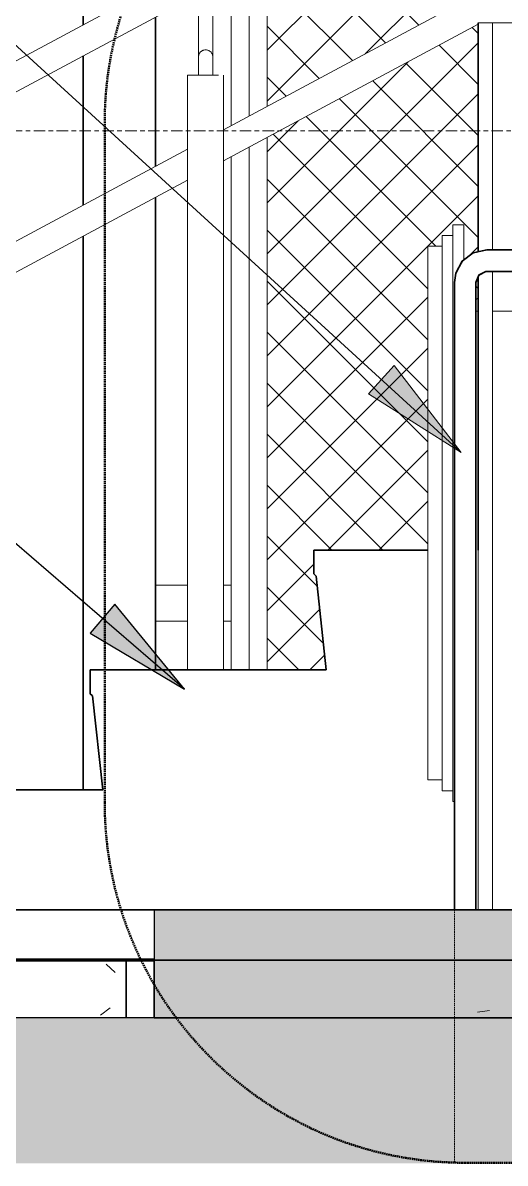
# Model space of a CAD drawing. Header units: millimetres. Extents: x 652554 to 1678317, y -308114 to 170803.
# Drawn here: x 745586 to 746255, y -100063 to -98481 of the extents above; entities that cross this region are included whole.
import ezdxf

# ---------------------------------------------------------------- set-up
doc = ezdxf.new("R2010")
doc.units = ezdxf.units.MM
for name, pattern in [('Centre', [31.749999999999996, 6.349999999999999, -4.7625, 15.875, -4.7625]), ('DPA_Hidden 50', [3, 2, -1]), ('DPA_Hidden 500', [1.4, 0.8, -0.6])]:
    doc.linetypes.add(name, pattern=pattern)
for name, color, linetype, lineweight in [('A-DETL', 1, 'Continuous', 70), ('A-DETL-GENF', 2, 'Continuous', 35), ('A-DETL-THIN', 1, 'Continuous', 25), ('A-FLOR-E', 2, 'Continuous', 35), ('A-FLOR-FNSH', 2, 'Continuous', 70), ('A-FLOR-HRAL', 1, 'Continuous', 25), ('A-FLOR-LEVL', 3, 'Continuous', 9), ('A-FLOR-PATT', 1, 'Continuous', 70), ('A-GENM', 1, 'Continuous', 9), ('A-GENM-HDLN', 2, 'DPA_Hidden 500', 9), ('A-GLAZ-CURT', 2, 'Continuous', 9), ('A-GLAZ-CWMG', 2, 'Continuous', 35), ('A-WALL-PATT', 1, 'Continuous', 35), ('C-PRKG', 2, 'Continuous', 35), ('C-PRKG-HDLN', 2, 'Continuous', 9), ('E-LITE-EQPM', 2, 'Continuous', 35), ('G-ANNO-TEXT', 3, 'Continuous', 9), ('S-FNDN', 2, 'Continuous', 35), ('S-STRS-E', 1, 'Continuous', 25), ('S-STRS-IDEN', 3, 'Continuous', 25), ('WALL-E', 2, 'Continuous', 35)]:
    doc.layers.add(name, color=color, linetype=linetype, lineweight=lineweight)
pattern_1 = [(49.99999999999999, (-623522.152, 0), (364.3679291599551, -31.87829433463961), [38.1, -419.1]), (355, (-623522.152, 0), (-70.48585119027365, 382.1133031955085), [30.48, -335.28]), (100.451, (-623491.788, -2.657), (293.8850033319185, 350.2333756405837), [32.38, -356.18]), (46.184, (-623522.152, 101.6), (542.1584806148381, -84.08582678674355), [57.15, -628.65]), (96.636, (-623476.973, 94.59299999999999), (474.8048986471381, 494.8554198568314), [48.57, -534.27]), (351.184, (-623522.152, 101.6), (474.8101998134891, 494.8500824593995), [45.72, -502.92]), (21, (-623471.3520000001, 76.2), (303.2284677223905, -204.530461821048), [38.1, -419.1]), (326, (-623471.3520000001, 76.2), (123.6038908877798, 368.3760440832192), [30.48, -335.28]), (71.45100000000001, (-623446.083, 59.15600000000001), (426.8341253887271, 163.8427355717685), [32.38, -356.18]), (37.50000000000001, (-623522.152, 0), (6.176645655275919, 169.1101515830707), [16.764, -314.452, 16.764, -323.596, -336.55]), (37.50000000000001, (-623522.152, 0), (6.176645655275919, 169.1101515830707), [-671.576, 16.764, -319.786]), (7.499999999999999, (-623522.152, 0), (133.63887623219, 200.3614940037067), [16.764, -177.292, 16.764, -306.832, -128.27]), (7.499999999999999, (-623522.152, 0), (133.63887623219, 200.3614940037067), [-517.6519999999999, 16.764, -111.506]), (327.5, (-623635.436, 0), (271.1818188053453, -11.45836264153357), [16.764, -110.236, 16.764, -379.476, -525.78]), (327.5, (-623635.436, 0), (271.1818188053453, -11.45836264153357), [-523.24, 16.764, -509.016]), (317.5, (-623686.236, 0), (296.2585102275035, 50.85284694862453), [16.764, -148.336, 16.764, -246.38, -373.38]), (317.5, (-623686.236, 0), (296.2585102275035, 50.85284694862453), [-428.244, 16.764, -356.616])]
pattern_2 = [(49.99999999999999, (755994.3944589953, -200931.018974553), (364.3679291599551, -31.87829433463961), [38.1, -419.1]), (355, (755994.3944589953, -200931.018974553), (-70.48585119027365, 382.1133031955085), [30.48, -335.28]), (100.451, (756024.7584589954, -200933.675974553), (293.8850033319185, 350.2333756405837), [32.38, -356.18]), (46.184, (755994.3944589953, -200829.418974553), (542.1584806148381, -84.08582678674355), [57.15, -628.65]), (96.63599999999998, (756039.5734589953, -200836.425974553), (474.8048986471381, 494.8554198568314), [48.56999999999998, -534.2699999999996]), (351.184, (755994.3944589953, -200829.418974553), (474.8101998134891, 494.8500824593995), [45.72, -502.92]), (21, (756045.1944589952, -200854.818974553), (303.2284677223905, -204.530461821048), [38.1, -419.1]), (326, (756045.1944589952, -200854.818974553), (123.6038908877798, 368.3760440832192), [30.48, -335.28]), (71.45100000000001, (756070.4634589953, -200871.862974553), (426.8341253887271, 163.8427355717685), [32.38, -356.18]), (37.50000000000001, (755994.3944589953, -200931.018974553), (6.176645655275919, 169.1101515830707), [16.764, -314.452, 16.764, -323.596, -336.55]), (37.50000000000001, (755994.3944589953, -200931.018974553), (6.176645655275919, 169.1101515830707), [-671.576, 16.764, -319.786]), (7.499999999999999, (755994.3944589953, -200931.018974553), (133.63887623219, 200.3614940037067), [16.764, -177.292, 16.764, -306.832, -128.27]), (7.499999999999999, (755994.3944589953, -200931.018974553), (133.63887623219, 200.3614940037067), [-517.6519999999999, 16.764, -111.506]), (327.5, (755881.1104589953, -200931.018974553), (271.1818188053453, -11.45836264153357), [16.764, -110.236, 16.764, -379.476, -525.78]), (327.5, (755881.1104589953, -200931.018974553), (271.1818188053453, -11.45836264153357), [-523.24, 16.764, -509.016]), (317.5, (755830.3104589953, -200931.018974553), (296.2585102275035, 50.85284694862453), [16.764, -148.336, 16.764, -246.38, -373.38]), (317.5, (755830.3104589953, -200931.018974553), (296.2585102275035, 50.85284694862453), [-428.244, 16.764, -356.616])]

# ---------------------------------------------------------------- blocks, each defined once
blk = doc.blocks.new('PPL-C-AECM-1-PP19-SE-M3-0001_rvt-1-2241-01 ENTRANCE 2 ENLARGED ELEVATION 1')
at = {"layer": 'S-FNDN', "lineweight": 9}
h = blk.add_hatch(dxfattribs=at)
h.set_pattern_fill('FP_1', color=256, style=0, pattern_type=2)
h.set_pattern_definition(pattern_1)
h.paths.add_polyline_path([(-633787.4229926284, 101070.0000000003), (-632987.4229926285, 101070.0000000003), (-632987.4229926285, 101150.0000000001), (-633787.4229926284, 101150.0000000001), (-633787.4229926284, 101099.6873994126)])
h = blk.add_hatch(dxfattribs=at)
h.set_pattern_fill('FP_1', color=256, style=0, pattern_type=2)
h.set_pattern_definition(pattern_1)
h.paths.add_polyline_path([(-633787.4229926284, 101070.0000000003), (-632987.4229926285, 101070.0000000003), (-632987.4229926285, 101150.0000000001), (-633787.4229926284, 101150.0000000001), (-633787.4229926284, 101099.6873994126)])
at = {"layer": 'A-FLOR-E', "color": 250}
blk.add_line((-634403.7031834896, 101150), (-633748.9057475963, 101150), dxfattribs=at)
at = {"layer": 'A-FLOR-FNSH', "color": 7, "lineweight": 25}
for p, q in [((-633748.905747596, 101150), (-633748.905747596, 101070.0000000002)), ((-629069.3499430191, 101150), (-633748.8542449035, 101150))]:
    blk.add_line(p, q, dxfattribs=at)
at = {"layer": 'S-FNDN', "color": 250}
for p, q in [((-632987.4229926285, 101150), (-633787.4229926284, 101150)), ((-633787.4229926284, 101150), (-633787.4229926284, 101070.0000000002))]:
    blk.add_line(p, q, dxfattribs=at)
at = {"layer": 'WALL-E', "color": 250}
for p, q in [((-632112.3943739423, 101220), (-633274.4229744499, 101220)), ((-633274.4229744499, 101220), (-632112.3943739423, 101220))]:
    blk.add_line(p, q, dxfattribs=at)
blk = doc.blocks.new('DPA_CP_Fence Type D - Fence Post Left w MRTA Logo-17962572-2241-01 ENTRANCE 2 ENLARGED ELEVATION 1')
at = {"layer": 'A-GLAZ-CURT'}
h = blk.add_hatch(dxfattribs=at)
h.set_pattern_fill('FP_5', color=256, style=0, pattern_type=2)
h.set_pattern_definition([(45, (-632882.08, 101220), (-35.35533905932738, 35.35533905932738), []), (135, (-632882.08, 101220), (-35.35533905932738, -35.35533905932737), [])])
h.paths.add_polyline_path([(-633592.2115676763, 101552.5000000003), (-633510.1505096079, 101552.5000000003), (-633524.8640090709, 101683.2425373136), (-633527.3714717574, 101685.7500000002), (-633527.3714717574, 101718.7500000002), (-633369.3714717574, 101718.7500000002), (-633369.3714717574, 102140.0000000003), (-633349.3714717574, 102140.4543713004), (-633349.3714717574, 102155.0000000003), (-633334.3714717574, 102155.0000000003), (-633334.3714717574, 102170.0000000003), (-633319.3714717575, 102170.0000000003), (-633318.9740743686, 102121.3959337343), (-633315.1475380773, 102124.7515058872), (-633309.7904146855, 102129.018298001), (-633303.1501623247, 102131.5397798091), (-633299.3714717574, 102132.5459848296), (-633299.3714717574, 102447.9045349719), (-633592.2115676763, 102290.857225467), (-633592.2115676763, 101562.2504980294)])
h.paths.add_polyline_path([(-633302.3943739422, 102049.9999999998), (-633299.3714717574, 102049.9999999998), (-633299.8280178452, 102096.1957316957), (-633302.3943739422, 102089.8609638728), (-633302.3943739422, 102082.6339839733)])
h.paths.add_polyline_path([(-633592.2115676763, 102333.9768840437), (-633299.3714717574, 102491.0241935486), (-633299.3714717574, 102549.9999999998), (-633189.401546946, 102549.9999999998), (-632668.9792603331, 102829.0974359655), (-632668.9792603331, 103035.9777773887), (-633592.2115676763, 102540.8572254669), (-633592.2115676763, 102371.7359206088)])
h.paths.add_polyline_path([(-632412.3714717575, 102549.9999999998), (-632171.9482629859, 102549.9999999998), (-632171.9482629859, 103052.5306912886), (-632412.3714717575, 102923.5940511006), (-632412.3714717575, 102603.0174699172)])
h.paths.add_polyline_path([(-632502.3738710105, 102549.9999999998), (-632502.3738710105, 102875.3266353724), (-632567.3792603333, 102840.464874163), (-632567.3792603333, 102549.9999999998), (-632558.7236594702, 102549.9999999998)])
h.paths.add_polyline_path([(-633108.9979730586, 102549.9999999998), (-632668.9792603331, 102549.9999999998), (-632668.9792603331, 102785.9777773888), (-633066.8954141175, 102572.5791949158)])
h.paths.add_polyline_path([(-633592.2115676763, 102583.9768840436), (-632668.9792603331, 103079.0974359654), (-632668.9792603331, 103170.1316524979), (-633517.0799151788, 103170.1316524979), (-633539.0218813537, 103166.567992814), (-633556.4332012065, 103158.8978068781), (-633568.8690471901, 103149.3786415249), (-633581.7540791106, 103133.1583218425), (-633589.8500762355, 103113.786463365), (-633592.2115676763, 103095.0000000003), (-633592.2115676763, 102603.0174699172)])
h.paths.add_polyline_path([(-632567.3792603333, 102883.5845327397), (-632502.3738710105, 102918.446293949), (-632502.3714717575, 103042.5000000001), (-632487.3738710104, 103042.5000000001), (-632487.3738710104, 103133.370990211), (-632567.3792603333, 103090.4648741629), (-632567.3792603333, 102892.1194065527)])
h.paths.add_polyline_path([(-632412.3714717575, 102966.7137096774), (-632172.0335504696, 103095.6046110133), (-632175.5119226697, 103116.9419661753), (-632183.1821086057, 103134.3532860281), (-632192.7012739589, 103146.7891320116), (-632208.9215936413, 103159.6741639321), (-632228.2934521189, 103167.770161057), (-632247.0799154835, 103170.1316524979), (-632419.7180469411, 103169.6541539254), (-632427.3714717575, 103165.5496962618), (-632427.3714717575, 103042.5000000001), (-632412.3714717575, 103042.5000000001), (-632412.3714717575, 103006.6100762826)])
h.paths.add_polyline_path([(-632447.3738710104, 103042.5000000001), (-632447.3714717575, 103042.5000000001), (-632447.3738710104, 103053.6978258775)])
h.paths.add_polyline_path([(-632567.3792603333, 103133.5845327396), (-632499.2312475507, 103170.1316524979), (-632567.3792603333, 103170.1316524979)])
for p, q in [((-633592.0799151787, 102334.0474880041), (-633592.0799151787, 102540.9278294271)), ((-633617.0799151787, 102320.6402299395), (-633617.0799151787, 102527.5205713625)), ((-633617.0799151787, 102527.5205713625), (-633617.0799151787, 102320.6402299395)), ((-633642.0799151787, 102514.1133132981), (-633642.0799151787, 102307.2329718751)), ((-633592.0799151787, 101552.5000000003), (-633592.0799151787, 102290.9278294273)), ((-633617.0799151787, 101552.5000000001), (-633617.0799151787, 102277.5205713626)), ((-633617.0799151787, 102277.5205713626), (-633617.0799151787, 101552.5000000001)), ((-633642.0799151787, 102264.1133132983), (-633642.0799151787, 101552.5000000003)), ((-633747.0799151788, 101670.0000000002), (-633702.3738710104, 101670.0000000002)), ((-633702.3738710104, 101670.0000000002), (-633747.0799151788, 101670.0000000002)), ((-633652.3714717573, 101670.0000000002), (-633642.0799151787, 101670.0000000002)), ((-633642.0009236801, 101670.0000000002), (-633652.3714717573, 101670.0000000002)), ((-633617.0799151787, 101670.0000000002), (-633617.0799151787, 101620.0000000002)), ((-633617.0799151787, 101620.0000000002), (-633617.0799151787, 101670.0000000002)), ((-633702.3714717574, 101620.0000000002), (-633747.0799151788, 101620.0000000002)), ((-633747.0799151788, 101620.0000000002), (-633702.3714717574, 101620.0000000002)), ((-633642.0799151787, 101620.0000000002), (-633652.3738710103, 101620.0000000002)), ((-633652.3738710103, 101620.0000000002), (-633642.0009236801, 101620.0000000002)), ((-633503.1889357164, 101220.0000000003), (-633274.42297445, 101220.0000000003))]:
    blk.add_line(p, q, dxfattribs=at)
blk = doc.blocks.new('Rectangular Mullion - Mullion_Beam 300x400-17962571-2241-01 ENTRANCE 2 ENLARGED ELEVATION 1')
at = {"layer": 'A-GLAZ-CWMG'}
blk.add_line((-633503.1889357163, 101220.0000000002), (-633274.4229744499, 101220.0000000002), dxfattribs=at)
blk = doc.blocks.new('Rectangular Mullion - Mullion_H-Beam-17948301-2241-01 ENTRANCE 2 ENLARGED ELEVATION 1')
at = {"layer": 'A-GLAZ-CWMG'}
for p, q in [((-633847.0799151788, 103220.0000000002), (-633847.0799151788, 102447.293455746)), ((-633847.0799151788, 103220.0000000002), (-633847.0799151788, 102447.293455746)), ((-633847.0799151788, 103220.0000000002), (-633847.0799151788, 102447.293455746)), ((-633847.0799151788, 103220.0000000002), (-633847.0799151788, 102447.293455746)), ((-633747.0799151787, 102250.922488004), (-633747.0799151787, 102457.8028294273)), ((-633747.0799151787, 102457.8028294273), (-633747.0799151787, 102250.922488004)), ((-633747.0799151787, 102457.8028294273), (-633747.0799151787, 102250.922488004)), ((-633747.0799151787, 102457.8028294273), (-633747.0799151787, 102250.922488004)), ((-633847.0799151788, 102404.1737971691), (-633847.0799151788, 102197.293455746)), ((-633847.0799151788, 102404.1737971691), (-633847.0799151788, 102197.293455746)), ((-633847.0799151788, 102404.1737971691), (-633847.0799151788, 102197.293455746)), ((-633847.0799151788, 102404.1737971691), (-633847.0799151788, 102197.293455746)), ((-633747.0799151787, 101670.0000000002), (-633747.0799151787, 102207.8028294272)), ((-633747.0799151787, 102207.8028294272), (-633747.0799151787, 101670.0000000002)), ((-633747.0799151787, 102207.8028294272), (-633747.0799151787, 101552.5000000001)), ((-633747.0799151787, 102207.8028294272), (-633747.0799151787, 101552.5000000001)), ((-633847.0799151788, 102154.1737971691), (-633847.0799151788, 101386.2500000002)), ((-633847.0799151788, 102154.1737971691), (-633847.0799151788, 101386.2500000002)), ((-633847.0799151788, 102154.1737971691), (-633847.0799151788, 101386.2500000002)), ((-633847.0799151788, 102154.1737971691), (-633847.0799151788, 101386.2500000002)), ((-633747.0799151787, 101552.5000000001), (-633747.0799151787, 101620.0000000002)), ((-633747.0799151787, 101620.0000000002), (-633747.0799151787, 101552.5000000001))]:
    blk.add_line(p, q, dxfattribs=at)
blk = doc.blocks.new('Railing - RL8A_Baluster Post _Mid_-V18-2241-01 ENTRANCE 2 ENLARGED ELEVATION 1')
at = {"layer": 'A-FLOR-HRAL', "lineweight": 9}
for p, q in [((-633687.3738710104, 102422.5000000004), (-633687.3738710104, 102490.5017297017)), ((-633667.3738710103, 102501.2275361534), (-633667.3738710103, 102422.5000000004)), ((-633687.3738710104, 102377.5000000002), (-633687.3738710104, 102402.5000000004)), ((-633667.3738710103, 102402.5000000004), (-633667.3738710103, 102377.5000000002)), ((-633702.3738710104, 101552.5000000003), (-633702.3738710104, 102377.5000000002)), ((-633677.3738710103, 102377.5000000001), (-633702.3738710104, 102377.5000000001)), ((-633702.291777576, 102377.5000000001), (-633677.3738710103, 102377.5000000001)), ((-633687.0331292732, 102377.5000000001), (-633667.7146127474, 102377.5000000001)), ((-633667.7146127474, 102377.5000000001), (-633687.0331292732, 102377.5000000001)), ((-633677.3738710103, 102377.5000000001), (-633659.7555261096, 102377.5000000001)), ((-633659.6962014807, 102377.5000000001), (-633677.3738710103, 102377.5000000001)), ((-633652.3738710103, 102377.5000000002), (-633652.3738710103, 101552.5000000003)), ((-633677.3738710103, 101552.5000000001), (-633677.3738710103, 101552.5000000001)), ((-633677.3738710103, 101552.5000000001), (-633659.7555261096, 101552.5000000001)), ((-633659.7555261096, 101552.5000000001), (-633677.3738710103, 101552.5000000001)), ((-633659.6962014807, 101552.5000000001), (-633659.6962014807, 101552.5000000001))]:
    blk.add_line(p, q, dxfattribs=at)
at = {"layer": 'A-FLOR-HRAL', "lineweight": 9, "flags": 128}
for points in [[(-633687.3738710104, 102422.5000000004), (-633687.3738710104, 102410.5095847015), (-633687.3738710104, 102403.3067215572), (-633687.3738710104, 102402.5000000004)], [(-633667.3738710103, 102402.5000000004), (-633667.3738710103, 102406.4928159582), (-633667.3738710103, 102416.8770059043), (-633667.3738710103, 102422.5000000004)]]:
    blk.add_lwpolyline(points, dxfattribs=at)
at = {"layer": 'A-FLOR-HRAL', "lineweight": 9}
blk.add_open_spline([(-633667.3738710103, 102402.5000000002), (-633667.3738710103, 102403.3726646262), (-633667.5463249262, 102404.6815435808), (-633668.1086730286, 102406.337777177), (-633668.5921538754, 102407.318208909), (-633669.0532393358, 102408.0596685292), (-633669.5618092078, 102408.7693985593), (-633670.1384294915, 102409.4269074521), (-633670.7757056832, 102410.0237657553), (-633671.4506392835, 102410.5776826164), (-633672.359568835, 102411.1850287233), (-633673.5360973487, 102411.7651959404), (-633675.1923167376, 102412.3275473095), (-633677.3738710079, 102412.6149684595), (-633679.5554252899, 102412.3275473133), (-633681.2116446606, 102411.7651959336), (-633682.3881732291, 102411.1850287494), (-633683.297102609, 102410.5776825394), (-633683.9720365591, 102410.0237658887), (-633684.6093113262, 102409.4269067288), (-633685.3300976008, 102408.6050271788), (-633685.9374179373, 102407.6960831863), (-633686.349003337, 102406.9260448296), (-633686.7093494459, 102406.1307430555), (-633687.2014268887, 102404.6815472723), (-633687.3738710104, 102403.3726646262), (-633687.3738710104, 102402.5000000002)], degree=3, knots=[0, 0, 0, 0, 0.08333333333333333, 0.125, 0.1666666666666667, 0.1875, 0.2083333333333333, 0.25, 0.2708333333333333, 0.2916666666666666, 0.3333333333333333, 0.375, 0.4166666666666667, 0.5, 0.5833333333333333, 0.625, 0.6666666666666666, 0.7083333333333333, 0.7291666666666666, 0.75, 0.7916666666666667, 0.8333333333333334, 0.8541666666666667, 0.875, 0.9166666666666666, 1, 1, 1, 1], dxfattribs=at)
blk = doc.blocks.new('Railing - Railing-6854709-2241-01 ENTRANCE 2 ENLARGED ELEVATION 1')
at = {"layer": 'A-FLOR-HRAL', "lineweight": 9}
for p, q in [((-633299.3714717575, 102491.0241935486), (-633652.4521688847, 102301.6704325893)), ((-633652.3738710105, 102258.5927644048), (-633299.3714717575, 102447.9045349719)), ((-633702.3738710104, 102274.8979068526), (-634160.4638162539, 102029.228702347)), ((-634160.4614676065, 101986.1103033272), (-633702.3738710104, 102231.7782482758))]:
    blk.add_line(p, q, dxfattribs=at)
blk.add_blockref('Railing - RL8A_Baluster Post _Mid_-V18-2241-01 ENTRANCE 2 ENLARGED ELEVATION 1', (0, 0))
blk = doc.blocks.new('Railing - RL8A_Baluster Post _Mid_-V21-2241-01 ENTRANCE 2 ENLARGED ELEVATION 1')
at = {"layer": 'A-FLOR-HRAL', "lineweight": 9}
for p, q in [((-633687.3714717574, 102489.8238898107), (-633687.3714717574, 102422.5000000004)), ((-633667.3714717573, 102422.5000000004), (-633667.3714717573, 102500.5496962623)), ((-633687.3714717574, 102402.5000000004), (-633687.3714717574, 102377.5000000002)), ((-633667.3714717573, 102377.5000000002), (-633667.3714717573, 102402.5000000004)), ((-633677.3714717574, 102377.5000000001), (-633702.2908642119, 102377.5000000001)), ((-633702.2908642119, 102377.5000000001), (-633677.3714717574, 102377.5000000001)), ((-633687.0307300203, 102377.5000000001), (-633667.7122134945, 102377.5000000001)), ((-633667.7122134945, 102377.5000000001), (-633687.0307300203, 102377.5000000001)), ((-633677.3714717574, 102377.5000000001), (-633659.7552787049, 102377.5000000001)), ((-633659.7552787049, 102377.5000000001), (-633677.3714717574, 102377.5000000001)), ((-633659.6938022277, 102377.5000000001), (-633659.6938022277, 102377.5000000001)), ((-633677.3714717574, 101552.5000000001), (-633677.3714717574, 101552.5000000001)), ((-633677.3714717574, 101552.5000000001), (-633659.7552787049, 101552.5000000001)), ((-633659.7552787049, 101552.5000000001), (-633677.3714717574, 101552.5000000001)), ((-633659.6938022277, 101552.5000000001), (-633659.6938022277, 101552.5000000001))]:
    blk.add_line(p, q, dxfattribs=at)
at = {"layer": 'A-FLOR-HRAL', "lineweight": 9, "flags": 128}
for points in [[(-633687.3714717574, 102422.5000000004), (-633687.3714717574, 102410.5095847015), (-633687.3714717574, 102403.3067215572), (-633687.3714717574, 102402.5000000004)], [(-633667.3714717573, 102402.5000000004), (-633667.3714717573, 102406.4928159582), (-633667.3714717573, 102416.8770059043), (-633667.3714717573, 102422.5000000004)]]:
    blk.add_lwpolyline(points, dxfattribs=at)
blk = doc.blocks.new('Railing - Railing-6854713-2241-01 ENTRANCE 2 ENLARGED ELEVATION 1')
blk.add_blockref('Railing - RL8A_Baluster Post _Mid_-V21-2241-01 ENTRANCE 2 ENLARGED ELEVATION 1', (0, 0))
blk = doc.blocks.new('Top Rail Type - Top Rail_Internal_-6854721-2241-01 ENTRANCE 2 ENLARGED ELEVATION 1')
at = {"layer": 'A-FLOR-HRAL', "lineweight": 9}
for p, q in [((-633677.3738710105, 102538.305164917), (-634160.4774332884, 102279.2213996633)), ((-634160.4750846408, 102236.1030006434), (-633659.4144703249, 102504.8169591273))]:
    blk.add_line(p, q, dxfattribs=at)
blk = doc.blocks.new('DPA_GM-Manhole Cover Type 2 - 900x900-10563838-2241-01 ENTRANCE 2 ENLARGED ELEVATION 1')
at = {"layer": 'A-GENM'}
for p, q in [((-633503.1889357168, 101220), (-633274.42297445, 101220)), ((-633274.42297445, 101220), (-633503.1889357168, 101220)), ((-633503.1889357168, 101220), (-633274.42297445, 101220)), ((-633503.1889357168, 101220), (-633274.42297445, 101220)), ((-633503.1889357168, 101220), (-633274.42297445, 101220)), ((-633274.42297445, 101220), (-633503.1889357168, 101220)), ((-633503.1889357168, 101220), (-633274.42297445, 101220)), ((-633274.42297445, 101220), (-633503.1889357168, 101220)), ((-633503.1889357168, 101220), (-633274.42297445, 101220)), ((-633274.42297445, 101220), (-633503.1889357168, 101220))]:
    blk.add_line(p, q, dxfattribs=at)
at = {"layer": 'A-GENM-HDLN'}
for p, q in [((-633503.1889357168, 101220), (-633274.42297445, 101220)), ((-633274.42297445, 101220), (-633503.1889357168, 101220)), ((-633503.1889357168, 101220), (-633274.42297445, 101220)), ((-633274.42297445, 101220), (-633503.1889357168, 101220))]:
    blk.add_line(p, q, dxfattribs=at)
blk = doc.blocks.new('DPA_U BICYCLE PARKING - DPA_U BICYCLE PARKING_650mm-10731399-2241-01 ENTRANCE 2 ENLARGED ELEVATION 1')
at = {"layer": 'C-PRKG'}
for p, q in [((-633287.3943739424, 102135.0000000003), (-633293.2179078128, 102133.7325502979)), ((-632747.3943739424, 102135.0000000003), (-633287.3943739424, 102135.0000000003)), ((-633298.129197493, 102100.29704683), (-633294.146746537, 102102.2565606095)), ((-633287.3943739423, 102105.0000000003), (-632747.3943739424, 102105.0000000003)), ((-633332.3943739424, 102090.0000000003), (-633332.3943739424, 101220.0000000003)), ((-633302.3943739424, 101220.0000000003), (-633302.3943739424, 102089.8609638728)), ((-633321.2766596188, 101220.0000000002), (-633331.8832613367, 101220.0000000002)), ((-633331.8832613367, 101220.0000000002), (-633321.2766596188, 101220.0000000002)), ((-633302.905486548, 101220.0000000002), (-633320.9873195561, 101220.0000000002)), ((-633320.9873195561, 101220.0000000002), (-633302.905486548, 101220.0000000002))]:
    blk.add_line(p, q, dxfattribs=at)
at = {"layer": 'C-PRKG', "flags": 128}
for points in [[(-633301.864475821, 102131.850687791), (-633306.0963368593, 102130.9296540797), (-633306.8942418586, 102130.3319716712)], [(-633319.2971140278, 102121.041418891), (-633321.4150349555, 102119.4549592473), (-633322.6647531916, 102117.1635144791)], [(-633328.88662667, 102105.7552793938), (-633330.5792504394, 102102.6517367164), (-633332.3943739424, 102090.0000000003)]]:
    blk.add_lwpolyline(points, dxfattribs=at)
at = {"layer": 'C-PRKG-HDLN'}
for p, q in [((-632117.3943739423, 101220.0000000002), (-633917.3943739423, 101220.0000000002)), ((-633917.3943739423, 101220.0000000002), (-632117.3943739423, 101220.0000000002))]:
    blk.add_line(p, q, dxfattribs=at)
blk = doc.blocks.new('DPA_U BICYCLE PARKING - DPA_U BICYCLE PARKING_650mm-V37-2241-01 ENTRANCE 2 ENLARGED ELEVATION 1')
at = {"layer": 'C-PRKG'}
for p, q in [((-632747.3943739422, 102135.0000000003), (-633287.3943739423, 102135.0000000003)), ((-633287.3943739423, 102105.0000000003), (-632747.3943739422, 102105.0000000003)), ((-633332.3943739422, 102090.0000000003), (-633332.3943739422, 101220.0000000003)), ((-633302.3943739422, 101220.0000000003), (-633302.3943739422, 102090.0000000003)), ((-633321.2766596187, 101220.0000000002), (-633331.8832613366, 101220.0000000002)), ((-633331.8832613366, 101220.0000000002), (-633321.2766596187, 101220.0000000002)), ((-633302.9054865477, 101220.0000000002), (-633320.9873195563, 101220.0000000002)), ((-633320.9873195563, 101220.0000000002), (-633302.9054865477, 101220.0000000002))]:
    blk.add_line(p, q, dxfattribs=at)
at = {"layer": 'C-PRKG', "flags": 128}
for points in [[(-633287.3943739423, 102135.0000000003), (-633306.096336859, 102130.9296540797), (-633321.4150349551, 102119.4549592473), (-633330.5792504393, 102102.6517367164), (-633332.3943739422, 102090.0000000003)], [(-633302.3943739422, 102090.0000000003), (-633298.4475066157, 102100.1404269195), (-633288.6839395285, 102104.9444645474), (-633287.3943739423, 102105.0000000003)]]:
    blk.add_lwpolyline(points, dxfattribs=at)
at = {"layer": 'C-PRKG-HDLN'}
for p, q in [((-632117.3943739422, 101220.0000000002), (-633917.3943739422, 101220.0000000002)), ((-633917.3943739422, 101220.0000000002), (-632117.3943739422, 101220.0000000002))]:
    blk.add_line(p, q, dxfattribs=at)
blk = doc.blocks.new('DPA_CP_Entrance Facade Base Panel - Facade Base Panel-12981476-2241-01 ENTRANCE 2 ENLARGED ELEVATION 1')
at = {"layer": 'A-GLAZ-CURT'}
for p, q in [((-632866.8714902407, 102449.9999999997), (-633279.3714717575, 102449.9999999997)), ((-633279.3714717575, 102449.9999999997), (-632866.8714902407, 102449.9999999997)), ((-633274.4229744499, 101220.0000000002), (-633279.3714717575, 101220.0000000002)), ((-633279.3714717575, 101220.0000000002), (-633274.4229744499, 101220.0000000002)), ((-633274.4229744499, 101220.0000000002), (-633279.3714717575, 101220.0000000002)), ((-633279.3714717575, 101220.0000000002), (-633274.4229744499, 101220.0000000002))]:
    blk.add_line(p, q, dxfattribs=at)
blk = doc.blocks.new('DPA_CP_Entrance Facade Base Panel - Facade Base Panel-12124527-2241-01 ENTRANCE 2 ENLARGED ELEVATION 1')
at = {"layer": 'A-GLAZ-CURT'}
for p, q in [((-633299.3714717574, 102132.5459848296), (-633299.3714717574, 102447.9045349716)), ((-633299.3714717574, 102447.9045349716), (-633299.3714717574, 102132.5459848296)), ((-633295.4641384719, 102449.9999999997), (-633279.3714717573, 102449.9999999997)), ((-633279.3714717573, 102449.9999999997), (-633295.4641384719, 102449.9999999997)), ((-633334.3714717573, 102140.4543713003), (-633334.3714717573, 102170.0000000002)), ((-633319.3714717573, 102170.0000000002), (-633334.3714717573, 102170.0000000002)), ((-633334.3714717573, 102170.0000000002), (-633334.3714717573, 102140.4543713003)), ((-633334.3714717573, 102170.0000000002), (-633319.3714717573, 102170.0000000002)), ((-633319.3714717573, 102170.0000000002), (-633319.3714717573, 102120.9598161584)), ((-633319.3714717573, 102120.9598161584), (-633319.3714717573, 102170.0000000002)), ((-633369.3714717574, 102140.0000000002), (-633369.3714717574, 101718.7500000001)), ((-633369.3714717574, 101718.7500000001), (-633369.3714717574, 102140.0000000002)), ((-633349.3714717573, 102140.0000000002), (-633369.3714717574, 102140.0000000002)), ((-633369.3714717574, 102140.0000000002), (-633349.3714717573, 102140.0000000002)), ((-633349.3714717573, 102140.4543713003), (-633349.3714717573, 102155.0000000002)), ((-633334.3714717573, 102155.0000000002), (-633349.3714717573, 102155.0000000002)), ((-633349.3714717573, 102155.0000000002), (-633349.3714717573, 102140.4543713003)), ((-633349.3714717573, 102155.0000000002), (-633334.3714717573, 102155.0000000002)), ((-633334.3714717573, 102155.0000000002), (-633334.3714717573, 102140.4543713003)), ((-633334.3714717573, 102140.4543713003), (-633334.3714717573, 102155.0000000002)), ((-633319.3714717573, 102120.9598161584), (-633319.3714717573, 102140.0000000002)), ((-633319.3714717573, 102140.0000000002), (-633319.3714717573, 102120.9598161584)), ((-633319.3714717573, 102140.0000000002), (-633319.3714717573, 102120.9598161584)), ((-633319.3714717573, 102120.9598161584), (-633319.3714717573, 102140.0000000002)), ((-633299.3714717574, 101718.7500000001), (-633299.3714717574, 102097.0879437722)), ((-633299.3714717574, 102097.0879437722), (-633299.3714717574, 101718.7500000001)), ((-633302.3943739422, 102049.9999999997), (-633299.3714717574, 102049.9999999997)), ((-633299.3714717574, 102049.9999999997), (-633302.3943739422, 102049.9999999997)), ((-633299.3714717574, 102049.9999999997), (-633299.3714717574, 101718.7500000001)), ((-633299.3714717574, 102049.9999999997), (-633299.3714717574, 101718.7500000001)), ((-633319.3714717573, 101220.0000000002), (-633299.3714717574, 101220.0000000002)), ((-633299.3714717574, 101220.0000000002), (-633319.3714717573, 101220.0000000002)), ((-633299.3714717574, 101220.0000000002), (-633279.3714717573, 101220.0000000002)), ((-633279.3714717573, 101220.0000000002), (-633299.3714717574, 101220.0000000002))]:
    blk.add_line(p, q, dxfattribs=at)
blk = doc.blocks.new('DPA_CP_Entrance Facade Base Panel - Facade Base Panel-V147-2241-01 ENTRANCE 2 ENLARGED ELEVATION 1')
at = {"layer": 'A-GLAZ-CURT'}
for p, q in [((-633299.3714717574, 102449.9999999997), (-633279.3714717573, 102449.9999999997)), ((-633279.3714717573, 102449.9999999997), (-633299.3714717574, 102449.9999999997)), ((-633299.3714717574, 102132.5459848296), (-633299.3714717574, 102449.9999999997)), ((-633299.3714717574, 102449.9999999997), (-633299.3714717574, 102132.5459848296)), ((-633279.3714717573, 102449.9999999997), (-633279.3714717573, 102135.0000000002)), ((-633279.3714717573, 102449.9999999997), (-633279.3714717573, 102135.0000000002)), ((-633334.3714717573, 102140.4543713003), (-633334.3714717573, 102170.0000000002)), ((-633319.3714717573, 102170.0000000002), (-633334.3714717573, 102170.0000000002)), ((-633334.3714717573, 102170.0000000002), (-633334.3714717573, 101370.0000000002)), ((-633334.3714717573, 102170.0000000002), (-633319.3714717573, 102170.0000000002)), ((-633319.3714717573, 102170.0000000002), (-633319.3714717573, 102120.9598161584)), ((-633319.3714717573, 102120.9598161584), (-633319.3714717573, 102170.0000000002)), ((-633369.3714717574, 102140.0000000002), (-633369.3714717574, 101400.0000000002)), ((-633369.3714717574, 101400.0000000002), (-633369.3714717574, 102140.0000000002)), ((-633349.3714717573, 102140.0000000002), (-633369.3714717574, 102140.0000000002)), ((-633369.3714717574, 102140.0000000002), (-633349.3714717573, 102140.0000000002)), ((-633349.3714717573, 102140.4543713003), (-633349.3714717573, 102155.0000000002)), ((-633334.3714717573, 102155.0000000002), (-633349.3714717573, 102155.0000000002)), ((-633349.3714717573, 102155.0000000002), (-633349.3714717573, 101385.0000000002)), ((-633349.3714717573, 102155.0000000002), (-633334.3714717573, 102155.0000000002)), ((-633349.3714717573, 101400.0000000002), (-633349.3714717573, 102140.0000000002)), ((-633334.3714717573, 102155.0000000002), (-633334.3714717573, 102140.4543713003)), ((-633334.3714717573, 101385.0000000002), (-633334.3714717573, 102155.0000000002)), ((-633319.3714717573, 102120.9598161584), (-633319.3714717573, 102140.0000000002)), ((-633319.3714717573, 102140.0000000002), (-633319.3714717573, 102120.9598161584)), ((-633319.3714717573, 102140.0000000002), (-633319.3714717573, 102120.9598161584)), ((-633319.3714717573, 102120.9598161584), (-633319.3714717573, 102140.0000000002)), ((-633299.3714717574, 101220.0000000002), (-633299.3714717574, 102097.0879437722)), ((-633299.3714717574, 102097.0879437722), (-633299.3714717574, 101220.0000000002)), ((-633279.3714717573, 102105.0075937158), (-633279.3714717573, 101220.0000000002)), ((-633279.3714717573, 102105.0075937158), (-633279.3714717573, 101220.0000000002)), ((-633302.3943739422, 102049.9999999997), (-633299.3714717574, 102049.9999999997)), ((-633299.3714717574, 102049.9999999997), (-633302.3943739422, 102049.9999999997)), ((-633299.3714717574, 102049.9999999997), (-633299.3714717574, 101220.0000000002)), ((-633299.3714717574, 102049.9999999997), (-633299.3714717574, 101220.0000000002)), ((-633369.3714717574, 101400.0000000002), (-633349.3714717573, 101400.0000000002)), ((-633369.3714717574, 101400.0000000002), (-633349.3714717573, 101400.0000000002)), ((-633349.3714717573, 101385.0000000002), (-633349.3714717573, 101400.0000000002)), ((-633334.3714717573, 101370.0000000002), (-633334.3714717573, 101400.0000000002)), ((-633334.3714717573, 101400.0000000002), (-633334.3714717573, 101385.0000000002)), ((-633334.3714717573, 101385.0000000002), (-633349.3714717573, 101385.0000000002)), ((-633334.3714717573, 101385.0000000002), (-633349.3714717573, 101385.0000000002)), ((-633332.3943739423, 101370.0000000002), (-633334.3714717573, 101370.0000000002)), ((-633332.3943739423, 101370.0000000002), (-633334.3714717573, 101370.0000000002)), ((-633319.3714717573, 101220.0000000002), (-633299.3714717574, 101220.0000000002)), ((-633299.3714717574, 101220.0000000002), (-633319.3714717573, 101220.0000000002)), ((-633299.3714717574, 101220.0000000002), (-633279.3714717573, 101220.0000000002)), ((-633279.3714717573, 101220.0000000002), (-633299.3714717574, 101220.0000000002))]:
    blk.add_line(p, q, dxfattribs=at)
blk = doc.blocks.new('DPA_CP_Entrance Facade Base Panel - Facade Base Panel-V148-2241-01 ENTRANCE 2 ENLARGED ELEVATION 1')
at = {"layer": 'A-GLAZ-CURT'}
for p, q in [((-633279.3714716049, 102449.9999999997), (-632668.979260333, 102449.9999999997)), ((-632668.979260333, 102449.9999999997), (-633279.3714716049, 102449.9999999997)), ((-633279.3714716049, 102135.0000000002), (-633279.3714716049, 102449.9999999997)), ((-633279.3714716049, 102449.9999999997), (-633279.3714716049, 102135.0000000002)), ((-633279.3714716049, 101220.0000000002), (-633279.3714716049, 102105.007593716)), ((-633279.3714716049, 102105.007593716), (-633279.3714716049, 101220.0000000002)), ((-633279.3714716049, 102049.9999999997), (-633229.371471605, 102049.9999999997)), ((-633229.371471605, 102049.9999999997), (-633279.3714716049, 102049.9999999997)), ((-633279.3714716049, 101220.0000000002), (-633279.3714716049, 102049.9999999997)), ((-633279.3714716049, 102049.9999999997), (-633279.3714716049, 101220.0000000002)), ((-633279.3714716049, 101220.0000000002), (-632379.371471605, 101220.0000000002)), ((-632379.371471605, 101220.0000000002), (-633279.3714716049, 101220.0000000002)), ((-633279.3714716049, 101220.0000000002), (-632379.371471605, 101220.0000000002)), ((-632379.371471605, 101220.0000000002), (-633279.3714716049, 101220.0000000002))]:
    blk.add_line(p, q, dxfattribs=at)
blk = doc.blocks.new('ACM_L14 - LED Street Light Luminaire with Wide Light - PRA4-CB-8-V154-2241-01 ENTRANCE 2 ENLARGED ELEVATION 1')
at = {"layer": 'E-LITE-EQPM'}
for p, q in [((-634511.2251847591, 101220), (-633911.2251847591, 101220)), ((-633911.2251847589, 101220), (-634511.2251847589, 101220))]:
    blk.add_line(p, q, dxfattribs=at)
blk = doc.blocks.new('DPA_AN_Callout - DPA_AN_Callout-15545203-2241-01 ENTRANCE 2 ENLARGED ELEVATION 1')
at = {"layer": 'A-DETL-GENF', "linetype": 'DPA_Hidden 50', "lineweight": 50}
for p, q in [((-633817.3714899359, 101368.9729810179), (-633817.3714899359, 102310.8314137424)), ((-632778.4852727898, 100868.9729810179), (-633317.3714899359, 100868.9729810179))]:
    blk.add_line(p, q, dxfattribs=at)
for centre, radius, start, end in [((-633317.3714899359, 102310.8314137424), 500.0000000000073, 90.00000000000084, 180.0000000000008), ((-633317.3714899359, 101368.9729810179), 500, 180, 269.9999999999996)]:
    blk.add_arc(centre, radius, start, end, dxfattribs=at)

msp = doc.modelspace()

# ---------------------------------------------------------------- hatches: boundary and pattern name
at = {"layer": 'A-DETL-GENF', "lineweight": 9}
h = msp.add_hatch(dxfattribs=at)
h.set_pattern_fill('FP_9', color=9, style=0, pattern_type=2)
h.set_pattern_definition([(45, (755994.3944589953, -200931.018974553), (0, 224.5064030267289), [158.75, -158.75]), (45, (755952.2994589953, -200888.924974553), (0, 224.5064030267289), [158.75, -158.75]), (45, (755910.2054589953, -200846.830974553), (0, 224.5064030267289), [158.75, -158.75]), (135, (755910.2054589953, -200818.763974553), (-224.5064030267288, 1.4210854715202e-14), [158.75, -158.75]), (135, (755952.2994589953, -200776.669974553), (-224.5064030267288, 1.4210854715202e-14), [158.75, -158.75]), (135, (755994.3944589953, -200734.574974553), (-224.5064030267288, 1.4210854715202e-14), [158.75, -158.75])])
h.paths.add_polyline_path([(738827.0747251676, -100062.6131244488), (760509.0695901209, -100062.6131244488), (760509.0695901209, -99861.01897455269), (738827.0747251676, -99861.01897455269)])
at = {"layer": 'A-FLOR-PATT', "lineweight": 9}
h = msp.add_hatch(dxfattribs=at)
h.set_pattern_fill('FP_1', color=256, style=0, pattern_type=2)
h.set_pattern_definition(pattern_2)
h.paths.add_polyline_path([(749159.9004029968, -99861.01897455288), (750447.196515976, -99861.01897455288), (750447.196515976, -99711.01897455286), (745767.6922140918, -99711.01897455286), (745767.6922140918, -99861.01897455288), (748990.5098181143, -99861.01897455288)])
h.paths.add_polyline_path([(754072.2273645878, -99861.01897455288), (754219.174987238, -99861.01897455288), (754219.174987238, -99711.01897455286), (751295.7246534, -99711.01897455286), (751295.7246534, -99861.01897455288), (753733.446194823, -99861.01897455288)])
h = msp.add_hatch(dxfattribs=at)
h.set_pattern_fill('FP_1', color=256, style=0, pattern_type=2)
h.set_pattern_definition(pattern_2)
h.paths.add_polyline_path([(744247.5734414059, -99861.01897455269), (745767.6922140917, -99861.01897455269), (745767.6922140917, -99781.01897455288), (738827.0747251676, -99781.01897455288), (738827.0747251676, -99861.01897455269), (741537.3240832867, -99861.01897455269)])
at = {"layer": 'A-WALL-PATT', "lineweight": 9}
h = msp.add_hatch(dxfattribs=at)
h.set_pattern_fill('FP_7', color=256, style=0, pattern_type=2)
h.set_pattern_definition([(90, (745369.1754589953, -99711.018974553), (-1500, 9.184850993605149e-14), [])])
h.paths.add_polyline_path([(746026.1745826716, -99711.01897455267), (746184.152085053, -99711.01897455267), (746184.152085053, -99561.01897455266), (746182.1749872379, -99561.01897455266), (746182.1749872379, -99546.01897455267), (746167.1749872379, -99546.01897455267), (746167.1749872379, -99531.01897455266), (746147.1749872378, -99531.01897455266), (746147.1749872378, -99212.26897455279), (745989.1749872378, -99212.26897455279), (745989.1749872378, -99245.26897455278), (745992.2965037642, -99248.3904910792), (746006.3959493875, -99378.51897455273), (745679.1749872377, -99378.51897455273), (745679.1749872377, -99411.51897455276), (745682.296503764, -99414.64049107906), (745696.3959493873, -99544.76897455272), (745369.1749872377, -99544.76897455272), (745369.1749872377, -99577.76897455264), (745372.296503764, -99580.89049107893), (745375.5609306068, -99611.01897455279), (745452.9587742361, -99611.01897455279), (745452.9587742361, -99711.01897455267), (745941.4792902304, -99711.01897455267)])
at = {"layer": 'G-ANNO-TEXT'}
msp.add_hatch(color=7, dxfattribs=at).paths.add_polyline_path([(746193.7102966518, -99077.0586919014), (746100.8230319379, -98956.34620004632), (746065.1387156697, -98995.39536965905)])
at = {"layer": 'S-STRS-IDEN'}
msp.add_hatch(color=256, dxfattribs=at).paths.add_polyline_path([(745809.7195373449, -99405.27199584096), (745713.4412337249, -99287.2464143429), (745678.8803995914, -99327.29334704648)])

# ---------------------------------------------------------------- linework, layer by layer
at = {"layer": 'A-DETL', "color": 9, "linetype": 'DPA_Hidden 50', "lineweight": 9}
msp.add_line((746184.152085053, -99711.01897455279), (746184.152085053, -100062.6131244489), dxfattribs=at)
at = {"layer": 'A-DETL'}
msp.add_line((745767.6922140918, -99781.018974553), (745438.9018647182, -99781.018974553), dxfattribs=at)
msp.add_line((745767.6922140918, -99781.018974553), (745438.9018647182, -99781.018974553), dxfattribs=at)
msp.add_line((745767.6922140918, -99781.018974553), (745438.9018647182, -99781.018974553), dxfattribs=at)
at = {"layer": 'A-DETL-THIN'}
msp.add_line((760509.0695901209, -99861.01897455279), (738827.0747251677, -99861.01897455279), dxfattribs=at)
at = {"layer": 'A-FLOR-E'}
for p, q in [((745112.894778198, -99711.01897455298), (745767.6922140917, -99711.01897455298)), ((745767.6922140921, -99781.01897455298), (745112.8947781995, -99781.01897455298))]:
    msp.add_line(p, q, dxfattribs=at)
at = {"layer": 'A-FLOR-FNSH', "color": 7, "lineweight": 25}
for p, q in [((754219.1749872381, -99711.01897455298), (745767.692214092, -99711.01897455298)), ((745767.692214092, -99711.01897455298), (745767.692214092, -99861.01897455298)), ((745767.6922140918, -99781.01897455298), (738827.0747251677, -99781.01897455298)), ((745767.6922140918, -99861.01897455279), (745767.6922140918, -99781.01897455298)), ((745767.692214092, -99861.01897455298), (750447.1965159763, -99861.01897455298))]:
    msp.add_line(p, q, dxfattribs=at)
at = {"layer": 'A-FLOR-LEVL', "linetype": 'Centre'}
for p, q in [((741176.3130778591, -98631.018974553), (763874.9509451534, -98631.018974553)), ((738408.1733866648, -99711.01897455279), (763874.9509451534, -99711.01897455279)), ((738408.1733866648, -99781.01897455298), (763167.6490613288, -99781.01897455298))]:
    msp.add_line(p, q, dxfattribs=at)
at = {"layer": 'G-ANNO-TEXT', "color": 10}
for p, q in [((746193.7102966518, -99077.0586919014), (744633.4890144314, -97651.2811341372)), ((746100.8230319379, -98956.34620004632), (746065.1387156697, -98995.39536965905)), ((746193.7102966518, -99077.0586919014), (746100.8230319379, -98956.34620004632)), ((746065.1387156697, -98995.39536965905), (746193.7102966518, -99077.0586919014))]:
    msp.add_line(p, q, dxfattribs=at)
at = {"layer": 'S-STRS-E'}
for p, q in [((745996.1749872379, -99212.2689745529), (745989.1749872379, -99212.2689745529)), ((745989.1749872379, -99212.2689745529), (745989.1749872379, -99237.2689745529)), ((746005.1749872379, -99212.2689745529), (745998.1749872379, -99212.2689745529)), ((746014.1749872379, -99212.2689745529), (746007.1749872379, -99212.2689745529)), ((746023.1749872379, -99212.2689745529), (746016.1749872379, -99212.2689745529)), ((746032.1749872379, -99212.2689745529), (746025.1749872379, -99212.2689745529)), ((746039.1749872379, -99212.2689745529), (746034.1749872378, -99212.2689745529)), ((746147.1749872379, -99212.2689745529), (746039.6749872378, -99212.2689745529)), ((745989.1749872379, -99237.76897455289), (745989.1749872379, -99245.26897455289)), ((745989.1749872379, -99245.26897455289), (745991.1749872379, -99247.26897455289)), ((745992.2965037642, -99248.39049107934), (746006.3959493876, -99378.51897455288)), ((745679.1749872379, -99378.51897455285), (745686.1749872378, -99378.51897455285)), ((745679.1749872379, -99403.51897455285), (745679.1749872379, -99378.51897455285)), ((745688.1749872379, -99378.51897455285), (745695.1749872378, -99378.51897455285)), ((745697.1749872379, -99378.51897455285), (745704.1749872379, -99378.51897455285)), ((745706.1749872379, -99378.51897455285), (745713.1749872379, -99378.51897455285)), ((745715.1749872379, -99378.51897455285), (745722.1749872379, -99378.51897455285)), ((745724.1749872378, -99378.51897455285), (745729.1749872379, -99378.51897455285)), ((745729.6749872378, -99378.51897455285), (746006.3959493876, -99378.51897455285)), ((745679.1749872379, -99411.51897455285), (745679.1749872379, -99404.01897455283)), ((745681.1749872379, -99413.51897455285), (745679.1749872379, -99411.51897455285)), ((745696.3959493876, -99544.7689745528), (745682.2965037641, -99414.64049107918)), ((745419.6749872378, -99544.76897455282), (745696.3959493876, -99544.76897455282))]:
    msp.add_line(p, q, dxfattribs=at)
at = {"layer": 'S-STRS-IDEN'}
for p, q in [((745809.7195373449, -99405.27199584096), (744297.8034736593, -98100.47592849456)), ((745713.4412337249, -99287.2464143429), (745678.8803995914, -99327.29334704648)), ((745809.7195373449, -99405.27199584096), (745713.4412337249, -99287.2464143429)), ((745678.8803995914, -99327.29334704648), (745809.7195373449, -99405.27199584096))]:
    msp.add_line(p, q, dxfattribs=at)
at = {"layer": 'WALL-E'}
for p, q in [((746217.1749872379, -98481.01897455326), (746217.1749872379, -98790.56460325273)), ((746217.1749872379, -98798.47298972342), (746217.1749872379, -98481.01897455326)), ((746217.1749872379, -98781.01897455308), (746217.1749872379, -98798.47298972342)), ((746217.1749872379, -98790.56460325273), (746217.1749872379, -98781.01897455308)), ((746217.1749872379, -98798.47298972342), (746217.1749872379, -98791.01897455279)), ((746217.1749872379, -98791.01897455279), (746217.1749872379, -98798.47298972342)), ((746217.1749872379, -98833.93103078075), (746217.1749872379, -99212.2689745529)), ((746217.1749872379, -99212.2689745529), (746217.1749872379, -98833.93103078076)), ((746217.1749872379, -98833.93103078076), (746217.1749872379, -99212.2689745529)), ((746217.1749872379, -99212.2689745529), (746217.1749872379, -98833.93103078075)), ((746147.1749872379, -99212.2689745529), (745989.1749872379, -99212.2689745529)), ((745989.1749872379, -99212.2689745529), (745989.1749872379, -99245.26897455289)), ((745989.1749872379, -99245.26897455289), (745989.1749872379, -99212.2689745529)), ((745989.1749872379, -99212.2689745529), (746147.1749872379, -99212.2689745529)), ((746147.1749872379, -99212.2689745529), (745989.1749872379, -99212.2689745529)), ((745989.1749872379, -99212.2689745529), (745989.1749872379, -99245.26897455289)), ((745989.1749872379, -99245.26897455289), (745989.1749872379, -99212.2689745529)), ((745989.1749872379, -99212.2689745529), (746147.1749872379, -99212.2689745529)), ((745989.1749872379, -99245.26897455289), (745992.2965037643, -99248.39049107934)), ((745992.2965037643, -99248.39049107934), (745989.1749872379, -99245.26897455289)), ((745989.1749872379, -99245.26897455289), (745992.2965037643, -99248.39049107934)), ((745992.2965037643, -99248.39049107934), (745989.1749872379, -99245.26897455289)), ((745992.2965037643, -99248.39049107934), (746006.3959493876, -99378.51897455285)), ((746006.3959493876, -99378.51897455285), (745992.2965037643, -99248.39049107934)), ((745992.2965037643, -99248.39049107934), (746006.3959493876, -99378.51897455285)), ((746006.3959493876, -99378.51897455285), (745992.2965037643, -99248.39049107934)), ((746006.3959493876, -99378.51897455285), (745679.1749872379, -99378.51897455285)), ((745679.1749872379, -99378.51897455285), (745679.1749872379, -99411.51897455286)), ((745679.1749872379, -99411.51897455286), (745679.1749872379, -99378.51897455285)), ((745679.1749872379, -99378.51897455285), (746006.3959493876, -99378.51897455285)), ((746006.3959493876, -99378.51897455285), (745679.1749872379, -99378.51897455285)), ((745679.1749872379, -99378.51897455285), (745679.1749872379, -99411.51897455286)), ((745679.1749872379, -99411.51897455286), (745679.1749872379, -99378.51897455285)), ((745679.1749872379, -99378.51897455285), (746006.3959493876, -99378.51897455285)), ((745679.1749872379, -99411.51897455286), (745682.2965037641, -99414.64049107916)), ((745682.2965037641, -99414.64049107916), (745679.1749872379, -99411.51897455286)), ((745679.1749872379, -99411.51897455286), (745682.2965037641, -99414.64049107916)), ((745682.2965037641, -99414.64049107916), (745679.1749872379, -99411.51897455286)), ((745682.2965037641, -99414.64049107916), (745696.3959493875, -99544.76897455282)), ((745696.3959493875, -99544.76897455282), (745682.2965037641, -99414.64049107916)), ((745682.2965037641, -99414.64049107916), (745696.3959493875, -99544.76897455282)), ((745696.3959493875, -99544.76897455282), (745682.2965037641, -99414.64049107916)), ((745696.3959493875, -99544.76897455282), (745369.1749872378, -99544.76897455282)), ((745369.1749872378, -99544.76897455282), (745696.3959493875, -99544.76897455282)), ((745696.3959493875, -99544.76897455282), (745369.1749872378, -99544.76897455282)), ((745369.1749872378, -99544.76897455282), (745696.3959493875, -99544.76897455282)), ((745386.3959493876, -99711.01897455279), (746217.1749872379, -99711.01897455279)), ((747404.152085053, -99711.01897455279), (745386.3959493876, -99711.01897455279)), ((746013.357523279, -99711.01897455279), (747404.152085053, -99711.01897455279)), ((746217.1749872379, -99711.01897455279), (746013.357523279, -99711.01897455279)), ((746267.1749872379, -99711.01897455279), (746217.1749872379, -99711.01897455279)), ((746217.1749872379, -99711.01897455279), (746267.1749872379, -99711.01897455279))]:
    msp.add_line(p, q, dxfattribs=at)

# ---------------------------------------------------------------- block references
at = {"lineweight": 5}
msp.add_blockref('PPL-C-AECM-1-PP19-SE-M3-0001_rvt-1-2241-01 ENTRANCE 2 ENLARGED ELEVATION 1', (1379516.546458995, -200931.018974553), dxfattribs=at)
at = {"layer": 'A-DETL-GENF'}
msp.add_blockref('DPA_AN_Callout - DPA_AN_Callout-15545203-2241-01 ENTRANCE 2 ENLARGED ELEVATION 1', (1379516.546458995, -200931.018974553), dxfattribs=at)
at = {"layer": 'A-FLOR-HRAL', "lineweight": 9}
for name in ['Railing - Railing-6854709-2241-01 ENTRANCE 2 ENLARGED ELEVATION 1', 'Top Rail Type - Top Rail_Internal_-6854721-2241-01 ENTRANCE 2 ENLARGED ELEVATION 1', 'Railing - Railing-6854713-2241-01 ENTRANCE 2 ENLARGED ELEVATION 1']:
    msp.add_blockref(name, (1379516.546458995, -200931.018974553), dxfattribs=at)
at = {"layer": 'A-GENM'}
msp.add_blockref('DPA_GM-Manhole Cover Type 2 - 900x900-10563838-2241-01 ENTRANCE 2 ENLARGED ELEVATION 1', (1379516.546458995, -200931.018974553), dxfattribs=at)
at = {"layer": 'A-GLAZ-CURT'}
for name in ['DPA_CP_Fence Type D - Fence Post Left w MRTA Logo-17962572-2241-01 ENTRANCE 2 ENLARGED ELEVATION 1', 'DPA_CP_Entrance Facade Base Panel - Facade Base Panel-12124527-2241-01 ENTRANCE 2 ENLARGED ELEVATION 1', 'DPA_CP_Entrance Facade Base Panel - Facade Base Panel-V147-2241-01 ENTRANCE 2 ENLARGED ELEVATION 1', 'DPA_CP_Entrance Facade Base Panel - Facade Base Panel-12981476-2241-01 ENTRANCE 2 ENLARGED ELEVATION 1', 'DPA_CP_Entrance Facade Base Panel - Facade Base Panel-V148-2241-01 ENTRANCE 2 ENLARGED ELEVATION 1']:
    msp.add_blockref(name, (1379516.546458995, -200931.018974553), dxfattribs=at)
at = {"layer": 'A-GLAZ-CWMG'}
for name in ['Rectangular Mullion - Mullion_H-Beam-17948301-2241-01 ENTRANCE 2 ENLARGED ELEVATION 1', 'Rectangular Mullion - Mullion_Beam 300x400-17962571-2241-01 ENTRANCE 2 ENLARGED ELEVATION 1']:
    msp.add_blockref(name, (1379516.546458995, -200931.018974553), dxfattribs=at)
at = {"layer": 'C-PRKG'}
for name in ['DPA_U BICYCLE PARKING - DPA_U BICYCLE PARKING_650mm-10731399-2241-01 ENTRANCE 2 ENLARGED ELEVATION 1', 'DPA_U BICYCLE PARKING - DPA_U BICYCLE PARKING_650mm-10731399-2241-01 ENTRANCE 2 ENLARGED ELEVATION 1', 'DPA_U BICYCLE PARKING - DPA_U BICYCLE PARKING_650mm-10731399-2241-01 ENTRANCE 2 ENLARGED ELEVATION 1', 'DPA_U BICYCLE PARKING - DPA_U BICYCLE PARKING_650mm-10731399-2241-01 ENTRANCE 2 ENLARGED ELEVATION 1', 'DPA_U BICYCLE PARKING - DPA_U BICYCLE PARKING_650mm-10731399-2241-01 ENTRANCE 2 ENLARGED ELEVATION 1', 'DPA_U BICYCLE PARKING - DPA_U BICYCLE PARKING_650mm-10731399-2241-01 ENTRANCE 2 ENLARGED ELEVATION 1', 'DPA_U BICYCLE PARKING - DPA_U BICYCLE PARKING_650mm-10731399-2241-01 ENTRANCE 2 ENLARGED ELEVATION 1', 'DPA_U BICYCLE PARKING - DPA_U BICYCLE PARKING_650mm-10731399-2241-01 ENTRANCE 2 ENLARGED ELEVATION 1', 'DPA_U BICYCLE PARKING - DPA_U BICYCLE PARKING_650mm-10731399-2241-01 ENTRANCE 2 ENLARGED ELEVATION 1', 'DPA_U BICYCLE PARKING - DPA_U BICYCLE PARKING_650mm-V37-2241-01 ENTRANCE 2 ENLARGED ELEVATION 1']:
    msp.add_blockref(name, (1379516.546458995, -200931.018974553), dxfattribs=at)
at = {"layer": 'E-LITE-EQPM'}
msp.add_blockref('ACM_L14 - LED Street Light Luminaire with Wide Light - PRA4-CB-8-V154-2241-01 ENTRANCE 2 ENLARGED ELEVATION 1', (1379516.546458995, -200931.018974553), dxfattribs=at)

doc.saveas('drawing.dxf')
